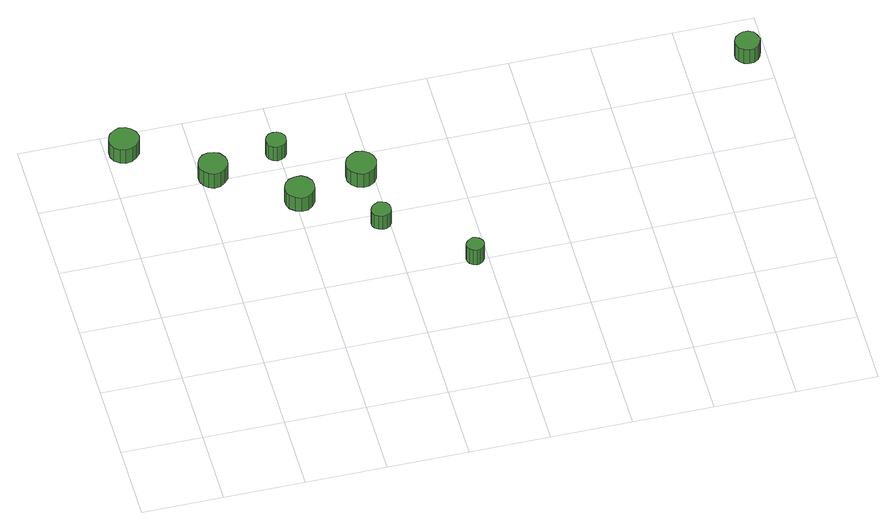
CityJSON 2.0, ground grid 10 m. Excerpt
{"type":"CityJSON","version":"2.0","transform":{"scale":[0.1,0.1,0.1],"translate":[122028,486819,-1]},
"CityObjects":{
"tree1":{"type":"SolitaryVegetationObject","attributes":{"function":"something"},"geometry":[{"type":"MultiSurface","lod":"1","boundaries":[[[0,1,2,3,4,5,6,7,8,9,10,11,12,13,14]],[[15,16,17,18,19,20,21,22,23,24,25,26,27,28,29]],[[0,29,28,1]],[[1,28,27,2]],[[2,27,26,3]],[[3,26,25,4]],[[4,25,24,5]],[[5,24,23,6]],[[6,23,22,7]],[[7,22,21,8]],[[8,21,20,9]],[[9,20,19,10]],[[10,19,18,11]],[[11,18,17,12]],[[12,17,16,13]],[[13,16,15,14]],[[14,15,29,0]]]}]},
"tree2":{"type":"SolitaryVegetationObject","attributes":{"function":"something"},"geometry":[{"type":"MultiSurface","lod":"1","boundaries":[[[30,31,32,33,34,35,36,37,38,39,40,41,42,43,44]],[[45,46,47,48,49,50,51,52,53,54,55,56,57,58,59]],[[30,59,58,31]],[[31,58,57,32]],[[32,57,56,33]],[[33,56,55,34]],[[34,55,54,35]],[[35,54,53,36]],[[36,53,52,37]],[[37,52,51,38]],[[38,51,50,39]],[[39,50,49,40]],[[40,49,48,41]],[[41,48,47,42]],[[42,47,46,43]],[[43,46,45,44]],[[44,45,59,30]]]}]},
"tree3":{"type":"SolitaryVegetationObject","attributes":{"function":"something"},"geometry":[{"type":"MultiSurface","lod":"1","boundaries":[[[60,61,62,63,64,65,66,67,68,69,70,71,72,73,74]],[[75,76,77,78,79,80,81,82,83,84,85,86,87,88,89]],[[60,89,88,61]],[[61,88,87,62]],[[62,87,86,63]],[[63,86,85,64]],[[64,85,84,65]],[[65,84,83,66]],[[66,83,82,67]],[[67,82,81,68]],[[68,81,80,69]],[[69,80,79,70]],[[70,79,78,71]],[[71,78,77,72]],[[72,77,76,73]],[[73,76,75,74]],[[74,75,89,60]]]}]},
"tree4":{"type":"SolitaryVegetationObject","attributes":{"function":"something"},"geometry":[{"type":"MultiSurface","lod":"1","boundaries":[[[90,91,92,93,94,95,96,97,98,99,100,101,102,103,104]],[[105,106,107,108,109,110,111,112,113,114,115,116,117,118,119]],[[90,119,118,91]],[[91,118,117,92]],[[92,117,116,93]],[[93,116,115,94]],[[94,115,114,95]],[[95,114,113,96]],[[96,113,112,97]],[[97,112,111,98]],[[98,111,110,99]],[[99,110,109,100]],[[100,109,108,101]],[[101,108,107,102]],[[102,107,106,103]],[[103,106,105,104]],[[104,105,119,90]]]}]},
"tree5":{"type":"SolitaryVegetationObject","attributes":{"function":"something"},"geometry":[{"type":"MultiSurface","lod":"1","boundaries":[[[120,121,122,123,124,125,126,127,128,129,130,131,132,133,134]],[[135,136,137,138,139,140,141,142,143,144,145,146,147,148,149]],[[120,149,148,121]],[[121,148,147,122]],[[122,147,146,123]],[[123,146,145,124]],[[124,145,144,125]],[[125,144,143,126]],[[126,143,142,127]],[[127,142,141,128]],[[128,141,140,129]],[[129,140,139,130]],[[130,139,138,131]],[[131,138,137,132]],[[132,137,136,133]],[[133,136,135,134]],[[134,135,149,120]]]}]},
"tree6":{"type":"SolitaryVegetationObject","attributes":{"function":"something"},"geometry":[{"type":"MultiSurface","lod":"1","boundaries":[[[150,151,152,153,154,155,156,157,158,159,160,161,162,163,164]],[[165,166,167,168,169,170,171,172,173,174,175,176,177,178,179]],[[150,179,178,151]],[[151,178,177,152]],[[152,177,176,153]],[[153,176,175,154]],[[154,175,174,155]],[[155,174,173,156]],[[156,173,172,157]],[[157,172,171,158]],[[158,171,170,159]],[[159,170,169,160]],[[160,169,168,161]],[[161,168,167,162]],[[162,167,166,163]],[[163,166,165,164]],[[164,165,179,150]]]}]},
"tree7":{"type":"SolitaryVegetationObject","attributes":{"function":"something"},"geometry":[{"type":"MultiSurface","lod":"1","boundaries":[[[180,181,182,183,184,185,186,187,188,189,190,191,192,193,194]],[[195,196,197,198,199,200,201,202,203,204,205,206,207,208,209]],[[180,209,208,181]],[[181,208,207,182]],[[182,207,206,183]],[[183,206,205,184]],[[184,205,204,185]],[[185,204,203,186]],[[186,203,202,187]],[[187,202,201,188]],[[188,201,200,189]],[[189,200,199,190]],[[190,199,198,191]],[[191,198,197,192]],[[192,197,196,193]],[[193,196,195,194]],[[194,195,209,180]]]}]},
"tree8":{"type":"SolitaryVegetationObject","attributes":{"function":"something"}},
"tree9":{"type":"SolitaryVegetationObject","attributes":{"function":"something"}},
"tree10":{"type":"SolitaryVegetationObject","attributes":{"function":"something"}},
"tree11":{"type":"SolitaryVegetationObject","attributes":{"function":"something"}},
"tree12":{"type":"SolitaryVegetationObject","attributes":{"function":"something"},"geometry":[{"type":"MultiSurface","lod":"1","boundaries":[[[210,211,212,213,214,215,216,217,218,219,220,221,222,223,224]],[[225,226,227,228,229,230,231,232,233,234,235,236,237,238,239]],[[210,239,238,211]],[[211,238,237,212]],[[212,237,236,213]],[[213,236,235,214]],[[214,235,234,215]],[[215,234,233,216]],[[216,233,232,217]],[[217,232,231,218]],[[218,231,230,219]],[[219,230,229,220]],[[220,229,228,221]],[[221,228,227,222]],[[222,227,226,223]],[[223,226,225,224]],[[224,225,239,210]]]}]}
},
"vertices":[
[41,471,32],[39,479,32],[34,485,32],[28,489,32],[20,490,32],[13,487,32],[7,482,32],[4,475,32],[4,467,32],[7,460,32],[13,455,32],[20,453,32],[28,454,32],[34,458,32],[39,464,32],[39,464,9],[34,458,9],[28,454,9],[20,453,9],[13,455,9],[7,460,9],[4,467,9],[4,475,9],[7,482,9],[13,487,9],[20,490,9],[28,489,9],[34,485,9],[39,479,9],[41,471,9],
[132,406,33],[131,413,33],[126,420,33],[120,423,33],[112,424,33],[105,422,33],[100,417,33],[97,410,33],[97,402,33],[100,396,33],[105,391,33],[112,388,33],[120,389,33],[126,393,33],[131,399,33],[131,399,9],[126,393,9],[120,389,9],[112,388,9],[105,391,9],[100,396,9],[97,402,9],[97,410,9],[100,417,9],[105,422,9],[112,424,9],[120,423,9],[126,420,9],[131,413,9],[132,406,9],
[223,344,32],[222,352,32],[217,358,32],[211,362,32],[203,362,32],[196,360,32],[190,355,32],[187,348,32],[187,341,32],[190,334,32],[196,329,32],[203,326,32],[211,327,32],[217,331,32],[222,337,32],[222,337,9],[217,331,9],[211,327,9],[203,326,9],[196,329,9],[190,334,9],[187,341,9],[187,348,9],[190,355,9],[196,360,9],[203,362,9],[211,362,9],[217,358,9],[222,352,9],[223,344,9],
[209,426,32],[208,431,32],[205,435,32],[200,438,32],[195,438,32],[190,437,32],[186,433,32],[184,428,32],[184,423,32],[186,418,32],[190,415,32],[195,413,32],[200,414,32],[205,416,32],[208,420,32],[208,420,9],[205,416,9],[200,414,9],[195,413,9],[190,415,9],[186,418,9],[184,423,9],[184,428,9],[186,433,9],[190,437,9],[195,438,9],[200,438,9],[205,435,9],[208,431,9],[209,426,9],
[302,286,32],[301,291,32],[298,295,32],[294,297,32],[289,298,32],[284,296,32],[280,293,32],[278,288,32],[278,283,32],[280,279,32],[284,276,32],[289,274,32],[294,275,32],[298,277,32],[301,281,32],[301,281,9],[298,277,9],[294,275,9],[289,274,9],[284,276,9],[280,279,9],[278,283,9],[278,288,9],[280,293,9],[284,296,9],[289,298,9],[294,297,9],[298,295,9],[301,291,9],[302,286,9],
[304,365,32],[302,373,32],[298,379,32],[291,383,32],[283,384,32],[276,381,32],[270,376,32],[267,369,32],[267,361,32],[270,354,32],[276,349,32],[283,346,32],[291,347,32],[298,351,32],[302,357,32],[302,357,9],[298,351,9],[291,347,9],[283,346,9],[276,349,9],[270,354,9],[267,361,9],[267,369,9],[270,376,9],[276,381,9],[283,384,9],[291,383,9],[298,379,9],[302,373,9],[304,365,9],
[395,203,33],[394,207,33],[391,211,33],[387,213,33],[383,214,33],[379,212,33],[375,209,33],[373,205,33],[373,201,33],[375,197,33],[379,194,33],[383,192,33],[387,193,33],[391,195,33],[394,199,33],[394,199,8],[391,195,8],[387,193,8],[383,192,8],[379,194,8],[375,197,8],[373,201,8],[373,205,8],[375,209,8],[379,212,8],[383,214,8],[387,213,8],[391,211,8],[394,207,8],[395,203,8],
[793,444,33],[791,450,33],[788,456,33],[782,459,33],[776,459,33],[770,457,33],[765,453,33],[762,447,33],[762,441,33],[765,435,33],[770,431,33],[776,429,33],[782,429,33],[788,433,33],[791,438,33],[791,438,9],[788,433,9],[782,429,9],[776,429,9],[770,431,9],[765,435,9],[762,441,9],[762,447,9],[765,453,9],[770,457,9],[776,459,9],[782,459,9],[788,456,9],[791,450,9],[793,444,9]
]}
